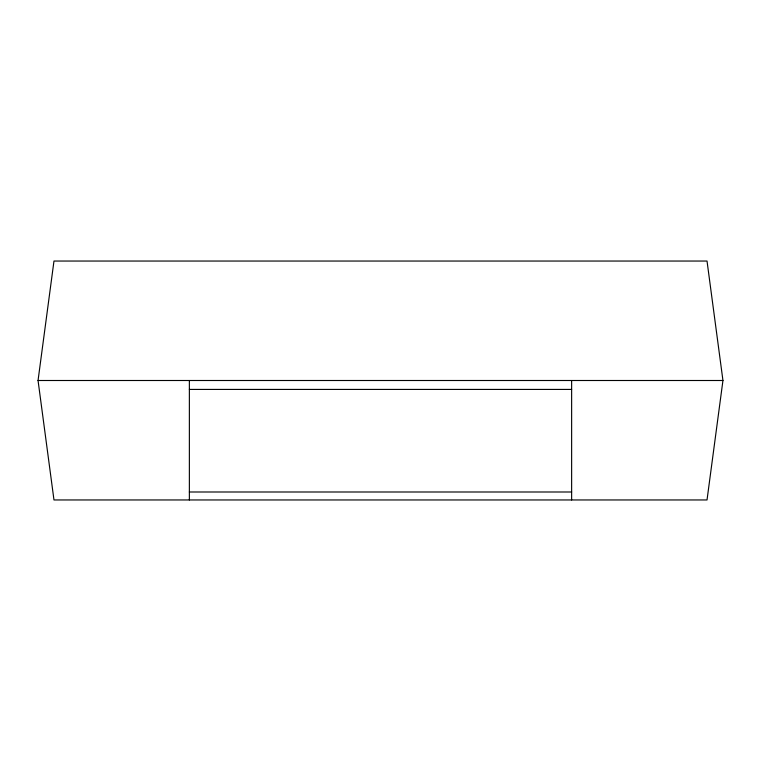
<?xml version="1.0" encoding="UTF-8"?>
<svg xmlns="http://www.w3.org/2000/svg" width="761" height="761" viewBox="0 0 761 761"><rect width="100%" height="100%" fill="white"/><g stroke="black" fill="none" stroke-linecap="round" stroke-linejoin="round"><path stroke-width="1.14" d="M38.05 380.5L53.974 261.042L707.026 261.042L722.95 380.5L707.026 499.958L53.974 499.958L38.05 380.5L722.95 380.5M189.365 389.423L571.635 389.423M189.365 491.996L571.635 491.996M571.635 380.5L571.635 499.958M189.365 380.5L189.365 499.958"/></g></svg>
